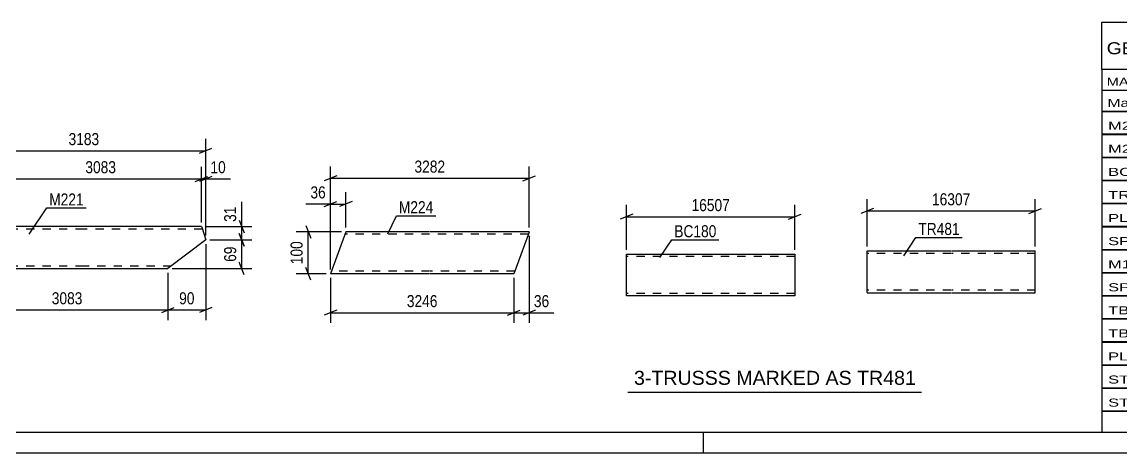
# Model space of a CAD drawing. Header units: millimetres. Extents: x 0 to 841, y 0 to 594.
# Drawn here: x 258.5 to 520.8, y 0 to 102.8 of the extents above; entities that cross this region are included whole.
import ezdxf

# ---------------------------------------------------------------- set-up
doc = ezdxf.new("R2010")
doc.units = ezdxf.units.MM
doc.linetypes.add('DXK_LINE_DOT2', pattern=[3.9198, 1.9599, -1.9599])
doc.styles.add('Arial', font='arial.ttf', dxfattribs={"height": 0.2})
doc.styles.add('Arial Narrow', font='ARIALN.TTF', dxfattribs={"height": 0.2})

# ---------------------------------------------------------------- blocks, each defined once
blk = doc.blocks.new('Unknown-318895881-1113')
at = {"color": 5, "linetype": 'Continuous'}
for p, q in [((5, 5), (836, 5)), ((421, 0), (421, 5)), ((0, 0), (841, 0))]:
    blk.add_line(p, q, dxfattribs=at)
blk = doc.blocks.new('Part-318895881-2373 - 2357')
at = {"color": 2, "linetype": 'Continuous'}
for p, q in [((335.72, 52.74), (332.08, 42.74)), ((355.72, 52.74), (335.72, 52.74)), ((379.46, 52.74), (355.82, 52.74)), ((379.42, 52.65), (375.82, 42.74)), ((379.46, 52.74), (379.42, 52.65)), ((355.72, 42.74), (332.08, 42.74)), ((375.82, 42.74), (355.82, 42.74))]:
    blk.add_line(p, q, dxfattribs=at)
at = {"color": 7, "linetype": 'DXK_LINE_DOT2'}
for p, q in [((355.72, 52.14), (335.5, 52.14)), ((379.24, 52.14), (355.82, 52.14)), ((332.3, 43.34), (332.31, 43.39)), ((355.72, 43.34), (332.3, 43.34)), ((376.04, 43.34), (355.82, 43.34)), ((376.04, 43.34), (376.05, 43.39))]:
    blk.add_line(p, q, dxfattribs=at)
blk = doc.blocks.new('Part-318895881-2125 - 2109')
at = {"color": 2, "linetype": 'Continuous'}
for p, q in [((244.25, 47.11), (253.24, 53.97)), ((273.24, 53.97), (253.24, 53.97)), ((301.35, 53.97), (273.34, 53.97)), ((301.35, 53.97), (301.38, 53.87)), ((301.38, 53.87), (302.33, 50.82)), ((302.33, 50.82), (293.34, 43.97)), ((244.85, 45.17), (244.25, 47.11)), ((245.2, 44.06), (244.85, 45.17)), ((245.23, 43.97), (245.2, 44.06)), ((245.23, 43.97), (273.24, 43.97)), ((273.34, 43.97), (293.34, 43.97))]:
    blk.add_line(p, q, dxfattribs=at)
at = {"color": 7, "linetype": 'DXK_LINE_DOT2'}
for p, q in [((273.24, 53.37), (252.45, 53.37)), ((301.54, 53.37), (273.34, 53.37)), ((244.85, 45.17), (245.12, 44.32)), ((273.24, 44.57), (245.04, 44.57)), ((294.13, 44.57), (273.34, 44.57))]:
    blk.add_line(p, q, dxfattribs=at)
blk = doc.blocks.new('Part-318895881-2090 - 2074')
at = {"color": 2, "linetype": 'Continuous'}
for p, q in [((460.02, 38.28), (460.02, 48.19)), ((460.02, 48.19), (480.02, 48.19)), ((480.12, 48.19), (500.12, 48.19)), ((500.12, 38.19), (500.12, 48.19)), ((460.02, 38.28), (460.02, 38.19)), ((460.02, 38.19), (480.02, 38.19)), ((480.12, 38.19), (500.12, 38.19))]:
    blk.add_line(p, q, dxfattribs=at)
at = {"color": 7, "linetype": 'DXK_LINE_DOT2'}
for p, q in [((480.02, 47.59), (460.02, 47.59)), ((500.12, 47.59), (480.12, 47.59)), ((460.02, 38.79), (460.02, 38.83)), ((480.02, 38.79), (460.02, 38.79)), ((500.12, 38.79), (480.12, 38.79)), ((500.12, 38.79), (500.12, 38.83))]:
    blk.add_line(p, q, dxfattribs=at)
blk = doc.blocks.new('Part-318895881-1223 - 1205')
at = {"color": 2, "linetype": 'Continuous'}
for p, q in [((402.69, 37.43), (402.69, 47.43)), ((402.69, 47.43), (422.69, 47.43)), ((422.79, 47.43), (442.79, 47.43)), ((442.79, 47.43), (442.79, 47.33)), ((442.79, 47.33), (442.79, 37.43)), ((422.69, 37.43), (402.69, 37.43)), ((442.79, 37.43), (422.79, 37.43))]:
    blk.add_line(p, q, dxfattribs=at)
at = {"color": 7, "linetype": 'DXK_LINE_DOT2'}
for p, q in [((422.69, 46.83), (402.69, 46.83)), ((442.79, 46.83), (422.79, 46.83)), ((402.69, 38.03), (402.69, 38.07)), ((422.69, 38.03), (402.69, 38.03)), ((442.79, 38.03), (422.79, 38.03)), ((442.79, 38.03), (442.79, 38.07))]:
    blk.add_line(p, q, dxfattribs=at)
blk = doc.blocks.new('StraightDimension-318895881-2393 - 2357')
at = {"color": 7, "linetype": 'Continuous'}
for p, q in [((379.46, 51.74), (379.46, 31.03)), ((375.82, 41.74), (375.82, 31.03)), ((374.32, 32.83), (377.32, 34.03)), ((375.82, 33.43), (379.46, 33.43)), ((380.96, 34.03), (377.96, 32.83))]:
    blk.add_line(p, q, dxfattribs=at)
at = {"color": 0}
blk.add_wipeout([(384.84, 34.18), (384.84, 38.38), (379.98, 38.38), (379.98, 34.18)], dxfattribs=at)
at = {"color": 7, "linetype": 'Continuous'}
blk.add_line((379.46, 33.43), (385.36, 33.43), dxfattribs=at)
blk.add_line((379.46, 33.43), (385.36, 33.43), dxfattribs=at)
at = {"color": 3, "style": 'Arial Narrow'}
blk.add_text('36', height=2.863, dxfattribs=at).set_placement((380.58, 34.78))
blk = doc.blocks.new('StraightDimension-318895881-2429 - 2357')
at = {"color": 7, "linetype": 'Continuous'}
for p, q in [((334.72, 52.74), (323.94, 52.74)), ((326.19, 54.24), (327.39, 51.24)), ((326.79, 42.74), (326.79, 52.74)), ((331.08, 42.74), (323.94, 42.74)), ((327.39, 41.24), (326.19, 44.24))]:
    blk.add_line(p, q, dxfattribs=at)
at = {"color": 0}
blk.add_wipeout([(326.04, 51.08), (321.84, 51.08), (321.84, 44.4), (326.04, 44.4)], dxfattribs=at)
at = {"color": 3, "style": 'Arial Narrow'}
blk.add_text('100', height=2.863, rotation=90.0002, dxfattribs=at).set_placement((325.44, 45))
blk = doc.blocks.new('StraightDimension-318895881-2376 - 2357')
at = {"color": 7, "linetype": 'Continuous'}
for p, q in [((332.08, 41.74), (332.08, 31.03)), ((375.82, 41.74), (375.82, 31.03)), ((333.58, 34.03), (330.58, 32.83)), ((332.08, 33.43), (375.82, 33.43)), ((374.32, 32.83), (377.32, 34.03))]:
    blk.add_line(p, q, dxfattribs=at)
at = {"color": 0}
blk.add_wipeout([(358.2, 34.18), (358.2, 38.38), (349.69, 38.38), (349.69, 34.18)], dxfattribs=at)
at = {"color": 3, "style": 'Arial Narrow'}
blk.add_text('3246', height=2.863, dxfattribs=at).set_placement((350.29, 34.78))
blk = doc.blocks.new('StraightDimension-318895881-2451 - 2357')
at = {"color": 7, "linetype": 'Continuous'}
for p, q in [((332.08, 43.74), (332.08, 68.34)), ((379.46, 53.74), (379.46, 68.34)), ((333.58, 66.09), (330.58, 64.89)), ((377.96, 64.89), (380.96, 66.09)), ((332.08, 65.49), (379.46, 65.49))]:
    blk.add_line(p, q, dxfattribs=at)
at = {"color": 0}
blk.add_wipeout([(360.02, 66.24), (360.02, 70.44), (351.51, 70.44), (351.51, 66.24)], dxfattribs=at)
at = {"color": 3, "style": 'Arial Narrow'}
blk.add_text('3282', height=2.863, dxfattribs=at).set_placement((352.11, 66.84))
blk = doc.blocks.new('StraightDimension-318895881-2411 - 2357')
at = {"color": 7, "linetype": 'Continuous'}
for p, q in [((332.08, 43.74), (332.08, 62.2)), ((335.72, 53.74), (335.72, 62.2)), ((330.58, 58.75), (333.58, 59.95)), ((332.08, 59.35), (335.72, 59.35)), ((337.22, 59.95), (334.22, 58.75))]:
    blk.add_line(p, q, dxfattribs=at)
at = {"color": 0}
blk.add_wipeout([(331.55, 60.1), (331.55, 64.3), (326.7, 64.3), (326.7, 60.1)], dxfattribs=at)
at = {"color": 7, "linetype": 'Continuous'}
blk.add_line((332.08, 59.35), (326.17, 59.35), dxfattribs=at)
blk.add_line((332.08, 59.35), (326.17, 59.35), dxfattribs=at)
at = {"color": 3, "style": 'Arial Narrow'}
blk.add_text('36', height=2.863, dxfattribs=at).set_placement((327.3, 60.7))
blk = doc.blocks.new('StraightDimension-318895881-2161 - 2109')
at = {"color": 7, "linetype": 'Continuous'}
for p, q in [((245.23, 42.97), (245.23, 31.7)), ((293.34, 42.97), (293.34, 31.7)), ((246.73, 34.7), (243.73, 33.5)), ((291.84, 33.5), (294.84, 34.7)), ((245.23, 34.1), (293.34, 34.1))]:
    blk.add_line(p, q, dxfattribs=at)
at = {"color": 0}
blk.add_wipeout([(273.54, 34.85), (273.54, 39.05), (265.03, 39.05), (265.03, 34.85)], dxfattribs=at)
at = {"color": 3, "style": 'Arial Narrow'}
blk.add_text('3083', height=2.863, dxfattribs=at).set_placement((265.63, 35.45))
blk = doc.blocks.new('StraightDimension-318895881-2270 - 2109')
at = {"color": 7, "linetype": 'Continuous'}
for p, q in [((310.34, 55.47), (311.54, 52.47)), ((302.35, 53.97), (313.34, 53.97)), ((310.94, 50.82), (310.94, 53.97)), ((303.33, 50.82), (313.34, 50.82)), ((311.54, 49.32), (310.34, 52.32))]:
    blk.add_line(p, q, dxfattribs=at)
at = {"color": 0}
blk.add_wipeout([(310.19, 59.35), (305.99, 59.35), (305.99, 54.49), (310.19, 54.49)], dxfattribs=at)
at = {"color": 7, "linetype": 'Continuous'}
blk.add_line((310.94, 53.97), (310.94, 59.87), dxfattribs=at)
blk.add_line((310.94, 53.97), (310.94, 59.87), dxfattribs=at)
at = {"color": 3, "style": 'Arial Narrow'}
blk.add_text('31', height=2.863, rotation=90.0002, dxfattribs=at).set_placement((309.59, 55.09))
blk = doc.blocks.new('StraightDimension-318895881-2182 - 2109')
at = {"color": 7, "linetype": 'Continuous'}
for p, q in [((302.33, 49.82), (302.33, 31.7)), ((293.34, 42.97), (293.34, 31.7)), ((291.84, 33.5), (294.84, 34.7)), ((303.83, 34.7), (300.83, 33.5)), ((293.34, 34.1), (302.33, 34.1))]:
    blk.add_line(p, q, dxfattribs=at)
at = {"color": 0}
blk.add_wipeout([(300.27, 34.85), (300.27, 39.05), (295.41, 39.05), (295.41, 34.85)], dxfattribs=at)
at = {"color": 3, "style": 'Arial Narrow'}
blk.add_text('90', height=2.863, dxfattribs=at).set_placement((296.01, 35.45))
blk = doc.blocks.new('StraightDimension-318895881-2252 - 2109')
at = {"color": 7, "linetype": 'Continuous'}
for p, q in [((244.25, 48.11), (244.25, 74.9)), ((302.33, 51.82), (302.33, 74.9)), ((245.75, 72.65), (242.75, 71.45)), ((244.25, 72.05), (302.33, 72.05)), ((300.83, 71.45), (303.83, 72.65))]:
    blk.add_line(p, q, dxfattribs=at)
at = {"color": 0}
blk.add_wipeout([(277.55, 72.8), (277.55, 77), (269.03, 77), (269.03, 72.8)], dxfattribs=at)
at = {"color": 3, "style": 'Arial Narrow'}
blk.add_text('3183', height=2.863, dxfattribs=at).set_placement((269.63, 73.4))
blk = doc.blocks.new('StraightDimension-318895881-2290 - 2109')
at = {"color": 7, "linetype": 'Continuous'}
for p, q in [((303.33, 50.82), (313.34, 50.82)), ((310.34, 52.32), (311.54, 49.32)), ((310.94, 43.97), (310.94, 50.82)), ((311.54, 42.47), (310.34, 45.47)), ((294.34, 43.97), (313.34, 43.97))]:
    blk.add_line(p, q, dxfattribs=at)
at = {"color": 0}
blk.add_wipeout([(310.19, 49.82), (305.99, 49.82), (305.99, 44.97), (310.19, 44.97)], dxfattribs=at)
at = {"color": 3, "style": 'Arial Narrow'}
blk.add_text('69', height=2.863, rotation=90.0002, dxfattribs=at).set_placement((309.59, 45.57))
blk = doc.blocks.new('StraightDimension-318895881-23456 - 2109')
at = {"color": 7, "linetype": 'Continuous'}
for p, q in [((301.35, 54.97), (301.35, 68.2)), ((302.33, 51.82), (302.33, 68.2)), ((299.85, 64.75), (302.85, 65.95)), ((303.83, 65.95), (300.83, 64.75)), ((301.35, 65.35), (302.33, 65.35))]:
    blk.add_line(p, q, dxfattribs=at)
at = {"color": 0}
blk.add_wipeout([(307.72, 66.1), (307.72, 70.3), (302.86, 70.3), (302.86, 66.1)], dxfattribs=at)
at = {"color": 7, "linetype": 'Continuous'}
blk.add_line((302.33, 65.35), (308.24, 65.35), dxfattribs=at)
blk.add_line((302.33, 65.35), (308.24, 65.35), dxfattribs=at)
at = {"color": 3, "style": 'Arial Narrow'}
blk.add_text('10', height=2.863, dxfattribs=at).set_placement((303.46, 66.7))
blk = doc.blocks.new('StraightDimension-318895881-23457 - 2109')
at = {"color": 7, "linetype": 'Continuous'}
for p, q in [((253.24, 54.97), (253.24, 68.2)), ((301.35, 54.97), (301.35, 68.2)), ((254.74, 65.95), (251.74, 64.75)), ((299.85, 64.75), (302.85, 65.95)), ((253.24, 65.35), (301.35, 65.35))]:
    blk.add_line(p, q, dxfattribs=at)
at = {"color": 0}
blk.add_wipeout([(281.55, 66.1), (281.55, 70.3), (273.04, 70.3), (273.04, 66.1)], dxfattribs=at)
at = {"color": 3, "style": 'Arial Narrow'}
blk.add_text('3083', height=2.863, dxfattribs=at).set_placement((273.64, 66.7))
blk = doc.blocks.new('StraightDimension-318895881-2095 - 2074')
at = {"color": 7, "linetype": 'Continuous'}
for p, q in [((460.02, 49.19), (460.02, 60.55)), ((500.12, 49.19), (500.12, 60.55)), ((461.52, 58.3), (458.52, 57.1)), ((498.62, 57.1), (501.62, 58.3)), ((460.02, 57.7), (500.12, 57.7))]:
    blk.add_line(p, q, dxfattribs=at)
at = {"color": 0}
blk.add_wipeout([(485.24, 58.45), (485.24, 62.65), (474.9, 62.65), (474.9, 58.45)], dxfattribs=at)
at = {"color": 3, "style": 'Arial Narrow'}
blk.add_text('16307', height=2.863, dxfattribs=at).set_placement((475.5, 59.05))
blk = doc.blocks.new('StraightDimension-318895881-1250 - 1205')
at = {"color": 7, "linetype": 'Continuous'}
for p, q in [((402.69, 48.43), (402.69, 59.17)), ((442.79, 48.43), (442.79, 59.17)), ((404.19, 56.92), (401.19, 55.72)), ((402.69, 56.32), (442.79, 56.32)), ((441.29, 55.72), (444.29, 56.92))]:
    blk.add_line(p, q, dxfattribs=at)
at = {"color": 0}
blk.add_wipeout([(427.91, 57.07), (427.91, 61.27), (417.57, 61.27), (417.57, 57.07)], dxfattribs=at)
at = {"color": 3, "style": 'Arial Narrow'}
blk.add_text('16507', height=2.863, dxfattribs=at).set_placement((418.17, 57.67))
blk = doc.blocks.new('Unknown-318895881-24064')
at = {"color": 7, "linetype": 'Continuous'}
for p, q in [((516, 102.75), (676, 102.75)), ((516, 91.5), (516, 102.75)), ((676, 102.75), (676, 91.5)), ((516, 91.5), (676, 91.5)), ((516, 91.5), (516, 86.5)), ((676, 91.5), (676, 86.5)), ((516, 86.5), (676, 86.5)), ((516, 86.5), (516, 81.5)), ((540, 86.5), (540, 81.5)), ((575.5, 86.5), (575.5, 81.5)), ((601.5, 86.5), (601.5, 81.5)), ((614.5, 86.5), (614.5, 81.5)), ((632, 86.5), (632, 81.5)), ((654, 86.5), (654, 81.5)), ((676, 86.5), (676, 81.5)), ((516, 81.5), (676, 81.5)), ((516, 81.45), (516, 76.05)), ((516, 81.45), (676, 81.45)), ((540, 81.5), (540, 76)), ((575.5, 81.5), (575.5, 76)), ((601.5, 81.5), (601.5, 76)), ((614.5, 81.5), (614.5, 76)), ((632, 81.5), (632, 76)), ((654, 81.5), (654, 76)), ((676, 81.45), (676, 76.05)), ((516, 76.05), (676, 76.05)), ((516, 75.95), (516, 70.55)), ((516, 75.95), (676, 75.95)), ((540, 76), (540, 70.5)), ((575.5, 76), (575.5, 70.5)), ((601.5, 76), (601.5, 70.5)), ((614.5, 76), (614.5, 70.5)), ((632, 76), (632, 70.5)), ((654, 76), (654, 70.5)), ((676, 75.95), (676, 70.55)), ((516, 70.55), (676, 70.55)), ((516, 70.45), (516, 65.05)), ((516, 70.45), (676, 70.45)), ((540, 70.5), (540, 65)), ((575.5, 70.5), (575.5, 65)), ((601.5, 70.5), (601.5, 65)), ((614.5, 70.5), (614.5, 65)), ((632, 70.5), (632, 65)), ((654, 70.5), (654, 65)), ((676, 70.45), (676, 65.05)), ((516, 65.05), (676, 65.05)), ((516, 64.95), (516, 59.55)), ((516, 64.95), (676, 64.95)), ((540, 65), (540, 59.5)), ((575.5, 65), (575.5, 59.5)), ((601.5, 65), (601.5, 59.5)), ((614.5, 65), (614.5, 59.5)), ((632, 65), (632, 59.5)), ((654, 65), (654, 59.5)), ((676, 64.95), (676, 59.55)), ((516, 59.55), (676, 59.55)), ((516, 59.45), (516, 54.05)), ((516, 59.45), (676, 59.45)), ((540, 59.5), (540, 54)), ((575.5, 59.5), (575.5, 54)), ((601.5, 59.5), (601.5, 54)), ((614.5, 59.5), (614.5, 54)), ((632, 59.5), (632, 54)), ((654, 59.5), (654, 54)), ((676, 59.45), (676, 54.05)), ((516, 54.05), (676, 54.05)), ((516, 53.95), (516, 48.55)), ((516, 53.95), (676, 53.95)), ((540, 54), (540, 48.5)), ((575.5, 54), (575.5, 48.5)), ((601.5, 54), (601.5, 48.5)), ((614.5, 54), (614.5, 48.5)), ((632, 54), (632, 48.5)), ((654, 54), (654, 48.5)), ((676, 53.95), (676, 48.55)), ((516, 48.55), (676, 48.55)), ((516, 48.45), (516, 43.05)), ((516, 48.45), (676, 48.45)), ((540, 48.5), (540, 43)), ((575.5, 48.5), (575.5, 43)), ((601.5, 48.5), (601.5, 43)), ((614.5, 48.5), (614.5, 43)), ((632, 48.5), (632, 43)), ((654, 48.5), (654, 43)), ((676, 48.45), (676, 43.05)), ((516, 43.05), (676, 43.05)), ((516, 42.95), (516, 37.55)), ((516, 42.95), (676, 42.95)), ((540, 43), (540, 37.5)), ((575.5, 43), (575.5, 37.5)), ((601.5, 43), (601.5, 37.5)), ((614.5, 43), (614.5, 37.5)), ((632, 43), (632, 37.5)), ((654, 43), (654, 37.5)), ((676, 42.95), (676, 37.55)), ((516, 37.55), (676, 37.55)), ((516, 37.45), (516, 32.05)), ((516, 37.45), (676, 37.45)), ((540, 37.5), (540, 32)), ((575.5, 37.5), (575.5, 32)), ((601.5, 37.5), (601.5, 32)), ((614.5, 37.5), (614.5, 32)), ((632, 37.5), (632, 32)), ((654, 37.5), (654, 32)), ((676, 37.45), (676, 32.05)), ((516, 32.05), (676, 32.05)), ((516, 31.95), (516, 26.55)), ((516, 31.95), (676, 31.95)), ((540, 32), (540, 26.5)), ((575.5, 32), (575.5, 26.5)), ((601.5, 32), (601.5, 26.5)), ((614.5, 32), (614.5, 26.5)), ((632, 32), (632, 26.5)), ((654, 32), (654, 26.5)), ((676, 31.95), (676, 26.55)), ((516, 26.55), (676, 26.55)), ((516, 26.45), (516, 21.05)), ((516, 26.45), (676, 26.45)), ((540, 26.5), (540, 21)), ((575.5, 26.5), (575.5, 21)), ((601.5, 26.5), (601.5, 21)), ((614.5, 26.5), (614.5, 21)), ((632, 26.5), (632, 21)), ((654, 26.5), (654, 21)), ((676, 26.45), (676, 21.05)), ((516, 21.05), (676, 21.05)), ((540, 21), (540, 15.5)), ((575.5, 21), (575.5, 15.5)), ((601.5, 21), (601.5, 15.5)), ((614.5, 21), (614.5, 15.5)), ((632, 21), (632, 15.5)), ((654, 21), (654, 15.5)), ((516, 20.95), (516, 15.55)), ((516, 20.95), (676, 20.95)), ((676, 20.95), (676, 15.55)), ((516, 15.55), (676, 15.55)), ((516, 15.45), (516, 10.05)), ((516, 15.45), (676, 15.45)), ((540, 15.5), (540, 10)), ((575.5, 15.5), (575.5, 10)), ((601.5, 15.5), (601.5, 10)), ((614.5, 15.5), (614.5, 10)), ((632, 15.5), (632, 10)), ((654, 15.5), (654, 10)), ((676, 15.45), (676, 10.05)), ((516, 10.05), (676, 10.05)), ((516, 10), (676, 10)), ((516, 10), (516, 5)), ((632, 10), (632, 5)), ((654, 10), (654, 5)), ((676, 10), (676, 5)), ((516, 5), (676, 5))]:
    blk.add_line(p, q, dxfattribs=at)
at = {"color": 7, "style": 'Arial Narrow'}
for s, height, width, p in [('GENERAL NOTES & WELD DETAILS :', 2.8633, 1.4, (517.15, 95.06)), ('REFER TYP DRAWING TYP-01', 1.9089, 1.6, (600.7, 95.16)), ("MATERIAL LIST FOR ASSEMBLY MK'D", 1.9089, 1.6, (517.15, 87.56)), ('TR481', 1.909, 1.794707, (609.9, 87.47)), ('3', 1.91, 1.794707, (638.08, 87.56)), ('No. Required', 1.9089, 1.6, (647.41, 87.56)), ('Mark', 1.909, 1.7, (517.34, 82.5)), ('Profile', 1.909, 1.7, (550.41, 82.5)), ('Material', 1.909, 1.7, (580.54, 82.56)), ('No.', 1.909, 1.7, (605.5, 82.56)), ('Length', 1.909, 1.7, (616, 82.56)), ('Area', 1.909, 1.7, (638.5, 82.56)), ('Weight', 1.909, 1.7, (658, 82.56))]:
    blk.add_text(s, height=height, dxfattribs=dict(at, width=width)).set_placement(p)
at = {"color": 7, "linetype": 'Continuous', "style": 'Arial Narrow'}
for s, height, width, p in [('M224', 1.909, 1.794707, (517.5, 77.06)), ('SHS100*6', 1.909, 1.794707, (542, 77.06)), ('E350', 1.909, 1.794707, (581.74, 77.06)), ('7', 1.91, 1.794707, (605.86, 77.06)), ('3282', 1.909, 1.794707, (618.58, 77.06)), ('1.3', 1.909, 1.794707, (642.32, 77.06)), ('402.4', 1.909, 1.794707, (658.96, 77.06)), ('M221', 1.909, 1.794707, (517.5, 71.56)), ('SHS100*6', 1.909, 1.794707, (542, 71.56)), ('E350', 1.909, 1.794707, (581.74, 71.56)), ('6', 1.91, 1.794707, (605.86, 71.56)), ('3183', 1.909, 1.794707, (618.58, 71.56)), ('1.2', 1.909, 1.794707, (642.32, 71.56)), ('329.9', 1.909, 1.794707, (658.96, 71.56)), ('BC180', 1.909, 1.794707, (517.5, 66.06)), ('SHS100*6', 1.909, 1.794707, (542, 66.06)), ('E350', 1.909, 1.794707, (581.74, 66.06)), ('1', 1.91, 1.794707, (605.86, 66.06)), ('16507', 1.909, 1.794707, (616.4, 66.06)), ('6.6', 1.909, 1.794707, (642.32, 66.06)), ('292.3', 1.909, 1.794707, (658.96, 66.06)), ('TR481', 1.909, 1.794707, (517.5, 60.56)), ('SHS100*6', 1.909, 1.794707, (542, 60.56)), ('E350', 1.909, 1.794707, (581.74, 60.56)), ('1', 1.91, 1.794707, (605.86, 60.56)), ('16307', 1.909, 1.794707, (616.4, 60.56)), ('6.5', 1.909, 1.794707, (642.32, 60.56)), ('288.8', 1.909, 1.794707, (658.96, 60.56)), ('PL761', 1.909, 1.794707, (517.5, 55.06)), ('PL12*300', 1.909, 1.794707, (542, 55.06)), ('E350', 1.909, 1.794707, (581.74, 55.06)), ('16', 1.909, 1.794707, (604.76, 55.06)), ('310', 1.909, 1.794707, (620.77, 55.06)), ('0.2', 1.909, 1.794707, (642.32, 55.06)), ('140.2', 1.909, 1.794707, (658.96, 55.06)), ('SP20', 1.909, 1.794707, (517.5, 49.56)), ('PL20*380', 1.909, 1.794707, (542, 49.56)), ('E350', 1.909, 1.794707, (581.74, 49.56)), ('6', 1.91, 1.794707, (605.86, 49.56)), ('380', 1.909, 1.794707, (620.77, 49.56)), ('0.3', 1.909, 1.794707, (642.32, 49.56)), ('136.0', 1.909, 1.794707, (658.96, 49.56)), ('M1454', 1.909, 1.794707, (517.5, 44.06)), ('RHS100*100*6', 1.9089, 1.794707, (542, 44.06)), ('E350', 1.909, 1.794707, (581.74, 44.06)), ('16', 1.909, 1.794707, (604.76, 44.06)), ('366', 1.909, 1.794707, (620.77, 44.06)), ('0.1', 1.909, 1.794707, (642.32, 44.06)), ('103.7', 1.909, 1.794707, (658.96, 44.06)), ('SP19', 1.909, 1.794707, (517.5, 38.56)), ('PL16*325', 1.909, 1.794707, (542, 38.56)), ('E350', 1.909, 1.794707, (581.74, 38.56)), ('4', 1.91, 1.794707, (605.86, 38.56)), ('325', 1.909, 1.794707, (620.77, 38.56)), ('0.2', 1.909, 1.794707, (642.32, 38.56)), ('53.1', 1.909, 1.794707, (661.14, 38.56)), ('TB74', 1.909, 1.794707, (517.5, 33.06)), ('RHS150*110*6', 1.9089, 1.794707, (542, 33.06)), ('E350', 1.909, 1.794707, (581.74, 33.06)), ('3', 1.91, 1.794707, (605.86, 33.06)), ('200', 1.909, 1.794707, (620.77, 33.06)), ('0.1', 1.909, 1.794707, (642.32, 33.06)), ('14.0', 1.909, 1.794707, (661.14, 33.06)), ('TB48', 1.909, 1.794707, (517.5, 27.56)), ('RHS150*110*6', 1.9089, 1.794707, (542, 27.56)), ('E350', 1.909, 1.794707, (581.74, 27.56)), ('3', 1.91, 1.794707, (605.86, 27.56)), ('180', 1.909, 1.794707, (620.77, 27.56)), ('0.1', 1.909, 1.794707, (642.32, 27.56)), ('12.6', 1.909, 1.794707, (661.14, 27.56)), ('PL538', 1.909, 1.794707, (517.5, 22.06)), ('PL10*150', 1.909, 1.794707, (542, 22.06)), ('E350', 1.909, 1.794707, (581.74, 22.06)), ('6', 1.91, 1.794707, (605.86, 22.06)), ('170', 1.909, 1.794707, (620.77, 22.06)), ('0.1', 1.909, 1.794707, (642.32, 22.06)), ('12.0', 1.909, 1.794707, (661.14, 22.06)), ('ST33', 1.909, 1.794707, (517.5, 16.56)), ('PL8*100', 1.909, 1.794707, (542, 16.56)), ('E350', 1.909, 1.794707, (581.74, 16.56)), ('24', 1.909, 1.794707, (604.76, 16.56)), ('135', 1.909, 1.794707, (620.77, 16.56)), ('0.0', 1.909, 1.794707, (642.32, 16.56)), ('10.0', 1.909, 1.794707, (661.14, 16.56)), ('ST32', 1.909, 1.794707, (517.5, 11.06)), ('PL8*100', 1.909, 1.794707, (542, 11.06)), ('E350', 1.909, 1.794707, (581.74, 11.06)), ('24', 1.909, 1.794707, (604.76, 11.06)), ('121', 1.909, 1.794707, (620.77, 11.06)), ('0.0', 1.909, 1.794707, (642.32, 11.06)), ('8.9', 1.909, 1.794707, (663.33, 11.06)), ('Total', 1.909, 1.7, (618.33, 6.5)), ('39.8', 1.909, 1.794707, (639.64, 6.5)), ('1803.9', 1.909, 1.794707, (656.77, 6.5))]:
    blk.add_text(s, height=height, dxfattribs=dict(at, width=width)).set_placement(p)
blk = doc.blocks.new('Unknown-318895881-24065')
at = {"color": 7, "linetype": 'Continuous'}
blk.add_line((403, 14.5), (473, 14.5), dxfattribs=at)
at = {"color": 7, "style": 'Arial'}
blk.add_text('3-TRUSSS MARKED AS TR481', height=3.3428, dxfattribs=at).set_placement((404.45, 16.25))
blk = doc.blocks.new('Mark-318895881-2369 - 2357')
at = {"color": 0}
blk.add_wipeout([(356.62, 57.17), (356.62, 60.17), (348.4, 60.17), (348.4, 57.17)], dxfattribs=at)
blk.add_wipeout([(356.62, 57.17), (356.62, 60.17), (348.4, 60.17), (348.4, 57.17)], dxfattribs=at)
at = {"color": 30, "linetype": 'Continuous'}
for p, q in [((345.78, 52.28), (347.8, 56.57)), ((347.8, 56.57), (357.22, 56.57))]:
    blk.add_line(p, q, dxfattribs=at)
at = {"color": 3, "style": 'Arial Narrow'}
blk.add_text('M224', height=2.863, dxfattribs=at).set_placement((348.4, 57.17))
blk = doc.blocks.new('Mark-318895881-2121 - 2109')
at = {"color": 0}
blk.add_wipeout([(273.26, 59.01), (273.26, 62.01), (265.03, 62.01), (265.03, 59.01)], dxfattribs=at)
blk.add_wipeout([(273.26, 59.01), (273.26, 62.01), (265.03, 62.01), (265.03, 59.01)], dxfattribs=at)
at = {"color": 30, "linetype": 'Continuous'}
for p, q in [((260.24, 52.2), (264.43, 58.41)), ((264.43, 58.41), (273.86, 58.41))]:
    blk.add_line(p, q, dxfattribs=at)
at = {"color": 3, "style": 'Arial Narrow'}
blk.add_text('M221', height=2.863, dxfattribs=at).set_placement((265.03, 59.01))
blk = doc.blocks.new('Mark-318895881-2086 - 2074')
at = {"color": 0}
blk.add_wipeout([(482.11, 51.98), (482.11, 54.98), (472.25, 54.98), (472.25, 51.98)], dxfattribs=at)
blk.add_wipeout([(482.11, 51.98), (482.11, 54.98), (472.25, 54.98), (472.25, 51.98)], dxfattribs=at)
at = {"color": 30, "linetype": 'Continuous'}
for p, q in [((468.78, 47.04), (471.65, 51.38)), ((471.65, 51.38), (482.71, 51.38))]:
    blk.add_line(p, q, dxfattribs=at)
at = {"color": 3, "style": 'Arial Narrow'}
blk.add_text('TR481', height=2.863, dxfattribs=at).set_placement((472.25, 51.98))
blk = doc.blocks.new('Mark-318895881-1218 - 1205')
at = {"color": 0}
blk.add_wipeout([(424.11, 51.44), (424.11, 54.44), (414.06, 54.44), (414.06, 51.44)], dxfattribs=at)
blk.add_wipeout([(424.11, 51.44), (424.11, 54.44), (414.06, 54.44), (414.06, 51.44)], dxfattribs=at)
at = {"color": 30, "linetype": 'Continuous'}
for p, q in [((410.63, 46.63), (413.46, 50.84)), ((413.46, 50.84), (424.71, 50.84))]:
    blk.add_line(p, q, dxfattribs=at)
at = {"color": 3, "style": 'Arial Narrow'}
blk.add_text('BC180', height=2.863, dxfattribs=at).set_placement((414.06, 51.44))

msp = doc.modelspace()

# ---------------------------------------------------------------- block references
for name in ['Unknown-318895881-1113', 'Unknown-318895881-24064', 'Part-318895881-2125 - 2109', 'Part-318895881-2373 - 2357', 'Part-318895881-1223 - 1205', 'Part-318895881-2090 - 2074', 'Unknown-318895881-24065']:
    msp.add_blockref(name, (0, 0))

# ---------------------------------------------------------------- next in the draw order: block references
for name in ['StraightDimension-318895881-1250 - 1205', 'StraightDimension-318895881-2095 - 2074', 'StraightDimension-318895881-2270 - 2109', 'StraightDimension-318895881-2429 - 2357', 'StraightDimension-318895881-2393 - 2357', 'StraightDimension-318895881-2161 - 2109']:
    msp.add_blockref(name, (0, 0))

# ---------------------------------------------------------------- next in the draw order: block references
for name in ['StraightDimension-318895881-2451 - 2357', 'Mark-318895881-1218 - 1205', 'Mark-318895881-2086 - 2074', 'StraightDimension-318895881-2182 - 2109', 'StraightDimension-318895881-2376 - 2357']:
    msp.add_blockref(name, (0, 0))

# ---------------------------------------------------------------- next in the draw order: block references
for name in ['StraightDimension-318895881-2252 - 2109', 'StraightDimension-318895881-2411 - 2357', 'Mark-318895881-2369 - 2357']:
    msp.add_blockref(name, (0, 0))

# ---------------------------------------------------------------- next in the draw order: block references
msp.add_blockref('StraightDimension-318895881-2290 - 2109', (0, 0))

# ---------------------------------------------------------------- next in the draw order: block references
msp.add_blockref('StraightDimension-318895881-23456 - 2109', (0, 0))

# ---------------------------------------------------------------- next in the draw order: block references
msp.add_blockref('StraightDimension-318895881-23457 - 2109', (0, 0))

# ---------------------------------------------------------------- next in the draw order: block references
msp.add_blockref('Mark-318895881-2121 - 2109', (0, 0))

doc.saveas('drawing.dxf')
